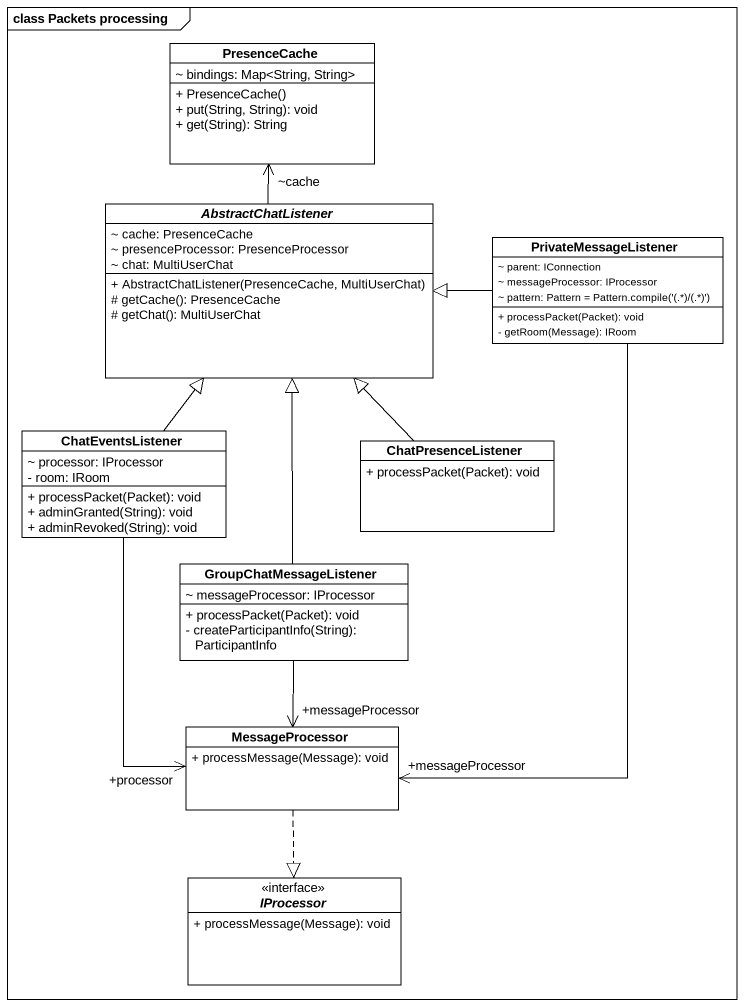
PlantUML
@startuml
mainframe class Packets processing
hide circle
hide empty members
skinparam classAttributeIconSize 0
class PresenceCache {
  ~ bindings: Map<String, String>
  + PresenceCache()
  + put(String, String): void
  + get(String): String
}
abstract class AbstractChatListener {
  ~ cache: PresenceCache
  ~ presenceProcessor: PresenceProcessor
  ~ chat: MultiUserChat
  + AbstractChatListener(PresenceCache, MultiUserChat)
  # getCache(): PresenceCache
  # getChat(): MultiUserChat
}
class PrivateMessageListener {
  ~ parent: IConnection
  ~ messageProcessor: IProcessor
  {field} ~ pattern: Pattern = Pattern.compile('(.*)/(.*)')
  + processPacket(Packet): void
  - getRoom(Message): IRoom
}
class ChatEventsListener {
  ~ processor: IProcessor
  - room: IRoom
  + processPacket(Packet): void
  + adminGranted(String): void
  + adminRevoked(String): void
}
class ChatPresenceListener {
  + processPacket(Packet): void
}
class GroupChatMessageListener {
  ~ messageProcessor: IProcessor
  + processPacket(Packet): void
  - createParticipantInfo(String): ParticipantInfo
}
class MessageProcessor {
  + processMessage(Message): void
}
interface IProcessor <<interface>> {
  + processMessage(Message): void
}
AbstractChatListener -up-> "~cache" PresenceCache
PrivateMessageListener -left-|> AbstractChatListener
PrivateMessageListener --> "+messageProcessor" MessageProcessor
ChatEventsListener -up-|> AbstractChatListener
ChatEventsListener --> "+processor" MessageProcessor
ChatPresenceListener -up-|> AbstractChatListener
GroupChatMessageListener -up-|> AbstractChatListener
GroupChatMessageListener --> "+messageProcessor" MessageProcessor
MessageProcessor ..|> IProcessor
@enduml
